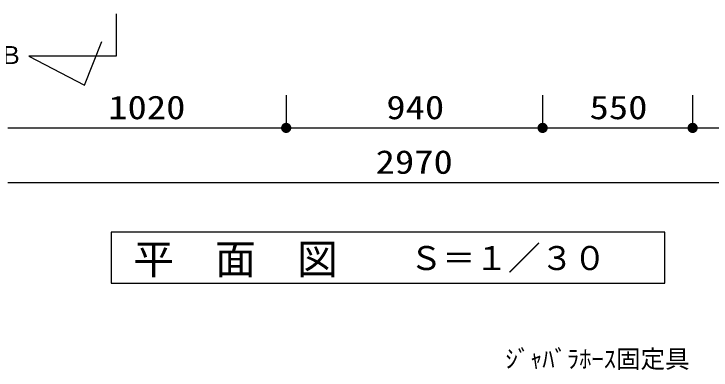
# Model space of a CAD drawing. Units: millimetres, scale not verified. Extents: x -8910 to 8910, y -6308 to 6308.
# Drawn here: x -6446 to -3891, y -1284 to 20 of the extents above; entities that cross this region are included whole.
import ezdxf
from ezdxf.enums import TextEntityAlignment as Align

# ---------------------------------------------------------------- set-up
doc = ezdxf.new("R2010")
doc.units = ezdxf.units.MM
doc.header["$LTSCALE"] = 30
doc.layers.add('0-1_空気管', color=3, linetype='Continuous', lineweight=25)
doc.layers.add('1-2_00クル-フ-6寸法', color=132, linetype='Continuous', lineweight=25)
doc.styles.add('ＭＳ ゴシック', font='')
doc.styles.get('ＭＳ ゴシック').set_extended_font_data('MS Gothic')

msp = doc.modelspace()

# ---------------------------------------------------------------- linework, layer by layer
at = {"layer": '0-1_空気管'}
msp.add_line((-6071.61, 20.38), (-6071.61, -133.99), dxfattribs=at)
msp.add_lwpolyline([(-6071.61, -133.99), (-6391.61, -133.99), (-6187.95, -240.32), (-6123.98, -80.71)], dxfattribs=at)
msp.add_lwpolyline([(-4060.64, -966.02), (-4060.64, -779.71), (-6089.96, -779.71), (-6089.96, -966.02)], close=True, dxfattribs=at)
at = {"layer": '1-2_00クル-フ-6寸法', "color": 4}
for p, q in [((-5448.09, -277.08), (-5448.09, -397.08)), ((-5448.09, -277.08), (-5448.09, -397.08)), ((-4508.09, -277.08), (-4508.09, -397.08)), ((-4508.09, -277.08), (-4508.09, -397.08)), ((-3958.09, -277.08), (-3958.09, -397.08)), ((-3958.09, -277.08), (-3958.09, -397.08)), ((-6468.11, -397.08), (-5448.09, -397.08)), ((-5448.09, -397.08), (-4508.09, -397.08)), ((-4508.09, -397.08), (-3958.09, -397.08)), ((-3958.09, -397.08), (-3498.07, -397.08)), ((-6468.11, -597.08), (-3498.07, -597.08))]:
    msp.add_line(p, q, dxfattribs=at)
at = {"layer": '1-2_00クル-フ-6寸法'}
for points in [[(-5448.09, -397.08), (-5461.76, -384.25), (-5460.04, -382.64)], [(-5448.09, -397.08), (-5461.76, -384.25), (-5460.04, -382.64)], [(-5448.09, -397.08), (-5460.04, -382.64), (-5458.14, -381.25)], [(-5448.09, -397.08), (-5460.04, -382.64), (-5458.14, -381.25)], [(-5448.09, -397.08), (-5458.14, -381.25), (-5456.07, -380.12)], [(-5448.09, -397.08), (-5458.14, -381.25), (-5456.07, -380.12)], [(-5448.09, -397.08), (-5456.07, -380.12), (-5453.88, -379.25)], [(-5448.09, -397.08), (-5456.07, -380.12), (-5453.88, -379.25)], [(-5448.09, -397.08), (-5453.88, -379.25), (-5451.6, -378.67)], [(-5448.09, -397.08), (-5453.88, -379.25), (-5451.6, -378.67)], [(-5448.09, -397.08), (-5451.6, -378.67), (-5449.27, -378.37)], [(-5448.09, -397.08), (-5451.6, -378.67), (-5449.27, -378.37)], [(-5448.09, -397.08), (-5449.27, -378.37), (-5446.91, -378.37)], [(-5448.09, -397.08), (-5449.27, -378.37), (-5446.91, -378.37)], [(-5448.09, -397.08), (-5446.91, -378.37), (-5444.58, -378.67)], [(-5448.09, -397.08), (-5446.91, -378.37), (-5444.58, -378.67)], [(-5448.09, -397.08), (-5444.58, -378.67), (-5442.3, -379.25)], [(-5448.09, -397.08), (-5444.58, -378.67), (-5442.3, -379.25)], [(-5448.09, -397.08), (-5442.3, -379.25), (-5440.11, -380.12)], [(-5448.09, -397.08), (-5442.3, -379.25), (-5440.11, -380.12)], [(-5448.09, -397.08), (-5440.11, -380.12), (-5438.04, -381.25)], [(-5448.09, -397.08), (-5440.11, -380.12), (-5438.04, -381.25)], [(-5448.09, -397.08), (-5438.04, -381.25), (-5436.14, -382.64)], [(-5448.09, -397.08), (-5438.04, -381.25), (-5436.14, -382.64)], [(-5448.09, -397.08), (-5436.14, -382.64), (-5434.42, -384.25)], [(-5448.09, -397.08), (-5436.14, -382.64), (-5434.42, -384.25)], [(-4508.09, -397.08), (-4521.76, -384.25), (-4520.04, -382.64)], [(-4508.09, -397.08), (-4521.76, -384.25), (-4520.04, -382.64)], [(-4508.09, -397.08), (-4520.04, -382.64), (-4518.14, -381.25)], [(-4508.09, -397.08), (-4520.04, -382.64), (-4518.14, -381.25)], [(-4508.09, -397.08), (-4518.14, -381.25), (-4516.08, -380.12)], [(-4508.09, -397.08), (-4518.14, -381.25), (-4516.08, -380.12)], [(-4508.09, -397.08), (-4516.08, -380.12), (-4513.89, -379.25)], [(-4508.09, -397.08), (-4516.08, -380.12), (-4513.89, -379.25)], [(-4508.09, -397.08), (-4513.89, -379.25), (-4511.61, -378.67)], [(-4508.09, -397.08), (-4513.89, -379.25), (-4511.61, -378.67)], [(-4508.09, -397.08), (-4511.61, -378.67), (-4509.27, -378.37)], [(-4508.09, -397.08), (-4511.61, -378.67), (-4509.27, -378.37)], [(-4508.09, -397.08), (-4509.27, -378.37), (-4506.91, -378.37)], [(-4508.09, -397.08), (-4509.27, -378.37), (-4506.91, -378.37)], [(-4508.09, -397.08), (-4506.91, -378.37), (-4504.58, -378.67)], [(-4508.09, -397.08), (-4506.91, -378.37), (-4504.58, -378.67)], [(-4508.09, -397.08), (-4504.58, -378.67), (-4502.3, -379.25)], [(-4508.09, -397.08), (-4504.58, -378.67), (-4502.3, -379.25)], [(-4508.09, -397.08), (-4502.3, -379.25), (-4500.11, -380.12)], [(-4508.09, -397.08), (-4502.3, -379.25), (-4500.11, -380.12)], [(-4508.09, -397.08), (-4500.11, -380.12), (-4498.05, -381.25)], [(-4508.09, -397.08), (-4500.11, -380.12), (-4498.05, -381.25)], [(-4508.09, -397.08), (-4498.05, -381.25), (-4496.14, -382.64)], [(-4508.09, -397.08), (-4498.05, -381.25), (-4496.14, -382.64)], [(-4508.09, -397.08), (-4496.14, -382.64), (-4494.42, -384.25)], [(-4508.09, -397.08), (-4496.14, -382.64), (-4494.42, -384.25)], [(-3958.09, -397.08), (-3971.76, -384.25), (-3970.05, -382.64)], [(-3958.09, -397.08), (-3971.76, -384.25), (-3970.05, -382.64)], [(-3958.09, -397.08), (-3970.05, -382.64), (-3968.14, -381.25)], [(-3958.09, -397.08), (-3970.05, -382.64), (-3968.14, -381.25)], [(-3958.09, -397.08), (-3968.14, -381.25), (-3966.08, -380.12)], [(-3958.09, -397.08), (-3968.14, -381.25), (-3966.08, -380.12)], [(-3958.09, -397.08), (-3966.08, -380.12), (-3963.89, -379.25)], [(-3958.09, -397.08), (-3966.08, -380.12), (-3963.89, -379.25)], [(-3958.09, -397.08), (-3963.89, -379.25), (-3961.61, -378.67)], [(-3958.09, -397.08), (-3963.89, -379.25), (-3961.61, -378.67)], [(-3958.09, -397.08), (-3961.61, -378.67), (-3959.27, -378.37)], [(-3958.09, -397.08), (-3961.61, -378.67), (-3959.27, -378.37)], [(-3958.09, -397.08), (-3959.27, -378.37), (-3956.92, -378.37)], [(-3958.09, -397.08), (-3959.27, -378.37), (-3956.92, -378.37)], [(-3958.09, -397.08), (-3956.92, -378.37), (-3954.58, -378.67)], [(-3958.09, -397.08), (-3956.92, -378.37), (-3954.58, -378.67)], [(-3958.09, -397.08), (-3954.58, -378.67), (-3952.3, -379.25)], [(-3958.09, -397.08), (-3954.58, -378.67), (-3952.3, -379.25)], [(-3958.09, -397.08), (-3952.3, -379.25), (-3950.11, -380.12)], [(-3958.09, -397.08), (-3952.3, -379.25), (-3950.11, -380.12)], [(-3958.09, -397.08), (-3950.11, -380.12), (-3948.05, -381.25)], [(-3958.09, -397.08), (-3950.11, -380.12), (-3948.05, -381.25)], [(-3958.09, -397.08), (-3948.05, -381.25), (-3946.14, -382.64)], [(-3958.09, -397.08), (-3948.05, -381.25), (-3946.14, -382.64)], [(-3958.09, -397.08), (-3946.14, -382.64), (-3944.43, -384.25)], [(-3958.09, -397.08), (-3946.14, -382.64), (-3944.43, -384.25)], [(-5448.09, -397.08), (-5466.84, -397.08), (-5466.69, -394.73)], [(-5448.09, -397.08), (-5466.84, -397.08), (-5466.69, -394.73)], [(-5448.09, -397.08), (-5466.69, -399.43), (-5466.84, -397.08)], [(-5448.09, -397.08), (-5466.69, -399.43), (-5466.84, -397.08)], [(-5448.09, -397.08), (-5466.69, -394.73), (-5466.25, -392.42)], [(-5448.09, -397.08), (-5466.69, -394.73), (-5466.25, -392.42)], [(-5448.09, -397.08), (-5466.25, -401.75), (-5466.69, -399.43)], [(-5448.09, -397.08), (-5466.25, -401.75), (-5466.69, -399.43)], [(-5448.09, -397.08), (-5466.25, -392.42), (-5465.52, -390.18)], [(-5448.09, -397.08), (-5466.25, -392.42), (-5465.52, -390.18)], [(-5448.09, -397.08), (-5465.52, -403.99), (-5466.25, -401.75)], [(-5448.09, -397.08), (-5465.52, -403.99), (-5466.25, -401.75)], [(-5448.09, -397.08), (-5465.52, -390.18), (-5464.52, -388.05)], [(-5448.09, -397.08), (-5465.52, -390.18), (-5464.52, -388.05)], [(-5448.09, -397.08), (-5464.52, -406.12), (-5465.52, -403.99)], [(-5448.09, -397.08), (-5464.52, -406.12), (-5465.52, -403.99)], [(-5448.09, -397.08), (-5464.52, -388.05), (-5463.26, -386.06)], [(-5448.09, -397.08), (-5464.52, -388.05), (-5463.26, -386.06)], [(-5448.09, -397.08), (-5463.26, -408.1), (-5464.52, -406.12)], [(-5448.09, -397.08), (-5463.26, -408.1), (-5464.52, -406.12)], [(-5448.09, -397.08), (-5463.26, -386.06), (-5461.76, -384.25)], [(-5448.09, -397.08), (-5463.26, -386.06), (-5461.76, -384.25)], [(-5448.09, -397.08), (-5461.76, -409.92), (-5463.26, -408.1)], [(-5448.09, -397.08), (-5461.76, -409.92), (-5463.26, -408.1)], [(-5448.09, -397.08), (-5460.04, -411.53), (-5461.76, -409.92)], [(-5448.09, -397.08), (-5460.04, -411.53), (-5461.76, -409.92)], [(-5448.09, -397.08), (-5458.14, -412.91), (-5460.04, -411.53)], [(-5448.09, -397.08), (-5458.14, -412.91), (-5460.04, -411.53)], [(-5448.09, -397.08), (-5456.07, -414.05), (-5458.14, -412.91)], [(-5448.09, -397.08), (-5456.07, -414.05), (-5458.14, -412.91)], [(-5448.09, -397.08), (-5453.88, -414.92), (-5456.07, -414.05)], [(-5448.09, -397.08), (-5453.88, -414.92), (-5456.07, -414.05)], [(-5448.09, -397.08), (-5451.6, -415.5), (-5453.88, -414.92)], [(-5448.09, -397.08), (-5451.6, -415.5), (-5453.88, -414.92)], [(-5448.09, -397.08), (-5449.27, -415.8), (-5451.6, -415.5)], [(-5448.09, -397.08), (-5449.27, -415.8), (-5451.6, -415.5)], [(-5448.09, -397.08), (-5446.91, -415.8), (-5449.27, -415.8)], [(-5448.09, -397.08), (-5446.91, -415.8), (-5449.27, -415.8)], [(-5448.09, -397.08), (-5434.42, -384.25), (-5432.92, -386.06)], [(-5448.09, -397.08), (-5434.42, -384.25), (-5432.92, -386.06)], [(-5448.09, -397.08), (-5432.92, -386.06), (-5431.66, -388.05)], [(-5448.09, -397.08), (-5432.92, -386.06), (-5431.66, -388.05)], [(-5448.09, -397.08), (-5431.66, -388.05), (-5430.66, -390.18)], [(-5448.09, -397.08), (-5431.66, -388.05), (-5430.66, -390.18)], [(-5448.09, -397.08), (-5430.66, -390.18), (-5429.93, -392.42)], [(-5448.09, -397.08), (-5430.66, -390.18), (-5429.93, -392.42)], [(-5448.09, -397.08), (-5429.93, -392.42), (-5429.49, -394.73)], [(-5448.09, -397.08), (-5429.93, -392.42), (-5429.49, -394.73)], [(-5448.09, -397.08), (-5429.49, -394.73), (-5429.34, -397.08)], [(-5448.09, -397.08), (-5429.49, -394.73), (-5429.34, -397.08)], [(-5448.09, -397.08), (-5444.58, -415.5), (-5446.91, -415.8)], [(-5448.09, -397.08), (-5442.3, -414.92), (-5444.58, -415.5)], [(-5448.09, -397.08), (-5440.11, -414.05), (-5442.3, -414.92)], [(-5448.09, -397.08), (-5438.04, -412.91), (-5440.11, -414.05)], [(-5448.09, -397.08), (-5436.14, -411.53), (-5438.04, -412.91)], [(-5448.09, -397.08), (-5434.42, -409.92), (-5436.14, -411.53)], [(-5448.09, -397.08), (-5432.92, -408.1), (-5434.42, -409.92)], [(-5448.09, -397.08), (-5431.66, -406.12), (-5432.92, -408.1)], [(-5448.09, -397.08), (-5430.66, -403.99), (-5431.66, -406.12)], [(-5448.09, -397.08), (-5429.93, -401.75), (-5430.66, -403.99)], [(-5448.09, -397.08), (-5429.49, -399.43), (-5429.93, -401.75)], [(-5448.09, -397.08), (-5429.34, -397.08), (-5429.49, -399.43)], [(-5448.09, -397.08), (-5444.58, -415.5), (-5446.91, -415.8)], [(-5448.09, -397.08), (-5442.3, -414.92), (-5444.58, -415.5)], [(-5448.09, -397.08), (-5440.11, -414.05), (-5442.3, -414.92)], [(-5448.09, -397.08), (-5438.04, -412.91), (-5440.11, -414.05)], [(-5448.09, -397.08), (-5436.14, -411.53), (-5438.04, -412.91)], [(-5448.09, -397.08), (-5434.42, -409.92), (-5436.14, -411.53)], [(-5448.09, -397.08), (-5432.92, -408.1), (-5434.42, -409.92)], [(-5448.09, -397.08), (-5431.66, -406.12), (-5432.92, -408.1)], [(-5448.09, -397.08), (-5430.66, -403.99), (-5431.66, -406.12)], [(-5448.09, -397.08), (-5429.93, -401.75), (-5430.66, -403.99)], [(-5448.09, -397.08), (-5429.49, -399.43), (-5429.93, -401.75)], [(-5448.09, -397.08), (-5429.34, -397.08), (-5429.49, -399.43)], [(-4508.09, -397.08), (-4526.84, -397.08), (-4526.69, -394.73)], [(-4508.09, -397.08), (-4526.84, -397.08), (-4526.69, -394.73)], [(-4508.09, -397.08), (-4526.69, -399.43), (-4526.84, -397.08)], [(-4508.09, -397.08), (-4526.69, -399.43), (-4526.84, -397.08)], [(-4508.09, -397.08), (-4526.69, -394.73), (-4526.25, -392.42)], [(-4508.09, -397.08), (-4526.69, -394.73), (-4526.25, -392.42)], [(-4508.09, -397.08), (-4526.25, -401.75), (-4526.69, -399.43)], [(-4508.09, -397.08), (-4526.25, -401.75), (-4526.69, -399.43)], [(-4508.09, -397.08), (-4526.25, -392.42), (-4525.53, -390.18)], [(-4508.09, -397.08), (-4526.25, -392.42), (-4525.53, -390.18)], [(-4508.09, -397.08), (-4525.53, -403.99), (-4526.25, -401.75)], [(-4508.09, -397.08), (-4525.53, -403.99), (-4526.25, -401.75)], [(-4508.09, -397.08), (-4525.53, -390.18), (-4524.52, -388.05)], [(-4508.09, -397.08), (-4525.53, -390.18), (-4524.52, -388.05)], [(-4508.09, -397.08), (-4524.52, -406.12), (-4525.53, -403.99)], [(-4508.09, -397.08), (-4524.52, -406.12), (-4525.53, -403.99)], [(-4508.09, -397.08), (-4524.52, -388.05), (-4523.26, -386.06)], [(-4508.09, -397.08), (-4524.52, -388.05), (-4523.26, -386.06)], [(-4508.09, -397.08), (-4523.26, -408.1), (-4524.52, -406.12)], [(-4508.09, -397.08), (-4523.26, -408.1), (-4524.52, -406.12)], [(-4508.09, -397.08), (-4523.26, -386.06), (-4521.76, -384.25)], [(-4508.09, -397.08), (-4523.26, -386.06), (-4521.76, -384.25)], [(-4508.09, -397.08), (-4521.76, -409.92), (-4523.26, -408.1)], [(-4508.09, -397.08), (-4521.76, -409.92), (-4523.26, -408.1)], [(-4508.09, -397.08), (-4520.04, -411.53), (-4521.76, -409.92)], [(-4508.09, -397.08), (-4520.04, -411.53), (-4521.76, -409.92)], [(-4508.09, -397.08), (-4518.14, -412.91), (-4520.04, -411.53)], [(-4508.09, -397.08), (-4518.14, -412.91), (-4520.04, -411.53)], [(-4508.09, -397.08), (-4516.08, -414.05), (-4518.14, -412.91)], [(-4508.09, -397.08), (-4516.08, -414.05), (-4518.14, -412.91)], [(-4508.09, -397.08), (-4513.89, -414.92), (-4516.08, -414.05)], [(-4508.09, -397.08), (-4513.89, -414.92), (-4516.08, -414.05)], [(-4508.09, -397.08), (-4511.61, -415.5), (-4513.89, -414.92)], [(-4508.09, -397.08), (-4511.61, -415.5), (-4513.89, -414.92)], [(-4508.09, -397.08), (-4509.27, -415.8), (-4511.61, -415.5)], [(-4508.09, -397.08), (-4509.27, -415.8), (-4511.61, -415.5)], [(-4508.09, -397.08), (-4506.91, -415.8), (-4509.27, -415.8)], [(-4508.09, -397.08), (-4506.91, -415.8), (-4509.27, -415.8)], [(-4508.09, -397.08), (-4494.42, -384.25), (-4492.92, -386.06)], [(-4508.09, -397.08), (-4494.42, -384.25), (-4492.92, -386.06)], [(-4508.09, -397.08), (-4492.92, -386.06), (-4491.66, -388.05)], [(-4508.09, -397.08), (-4492.92, -386.06), (-4491.66, -388.05)], [(-4508.09, -397.08), (-4491.66, -388.05), (-4490.66, -390.18)], [(-4508.09, -397.08), (-4491.66, -388.05), (-4490.66, -390.18)], [(-4508.09, -397.08), (-4490.66, -390.18), (-4489.93, -392.42)], [(-4508.09, -397.08), (-4490.66, -390.18), (-4489.93, -392.42)], [(-4508.09, -397.08), (-4489.93, -392.42), (-4489.49, -394.73)], [(-4508.09, -397.08), (-4489.93, -392.42), (-4489.49, -394.73)], [(-4508.09, -397.08), (-4489.49, -394.73), (-4489.34, -397.08)], [(-4508.09, -397.08), (-4489.49, -394.73), (-4489.34, -397.08)], [(-4508.09, -397.08), (-4504.58, -415.5), (-4506.91, -415.8)], [(-4508.09, -397.08), (-4502.3, -414.92), (-4504.58, -415.5)], [(-4508.09, -397.08), (-4500.11, -414.05), (-4502.3, -414.92)], [(-4508.09, -397.08), (-4498.05, -412.91), (-4500.11, -414.05)], [(-4508.09, -397.08), (-4496.14, -411.53), (-4498.05, -412.91)], [(-4508.09, -397.08), (-4494.42, -409.92), (-4496.14, -411.53)], [(-4508.09, -397.08), (-4492.92, -408.1), (-4494.42, -409.92)], [(-4508.09, -397.08), (-4491.66, -406.12), (-4492.92, -408.1)], [(-4508.09, -397.08), (-4490.66, -403.99), (-4491.66, -406.12)], [(-4508.09, -397.08), (-4489.93, -401.75), (-4490.66, -403.99)], [(-4508.09, -397.08), (-4489.49, -399.43), (-4489.93, -401.75)], [(-4508.09, -397.08), (-4489.34, -397.08), (-4489.49, -399.43)], [(-4508.09, -397.08), (-4504.58, -415.5), (-4506.91, -415.8)], [(-4508.09, -397.08), (-4502.3, -414.92), (-4504.58, -415.5)], [(-4508.09, -397.08), (-4500.11, -414.05), (-4502.3, -414.92)], [(-4508.09, -397.08), (-4498.05, -412.91), (-4500.11, -414.05)], [(-4508.09, -397.08), (-4496.14, -411.53), (-4498.05, -412.91)], [(-4508.09, -397.08), (-4494.42, -409.92), (-4496.14, -411.53)], [(-4508.09, -397.08), (-4492.92, -408.1), (-4494.42, -409.92)], [(-4508.09, -397.08), (-4491.66, -406.12), (-4492.92, -408.1)], [(-4508.09, -397.08), (-4490.66, -403.99), (-4491.66, -406.12)], [(-4508.09, -397.08), (-4489.93, -401.75), (-4490.66, -403.99)], [(-4508.09, -397.08), (-4489.49, -399.43), (-4489.93, -401.75)], [(-4508.09, -397.08), (-4489.34, -397.08), (-4489.49, -399.43)], [(-3958.09, -397.08), (-3976.84, -397.08), (-3976.7, -394.73)], [(-3958.09, -397.08), (-3976.84, -397.08), (-3976.7, -394.73)], [(-3958.09, -397.08), (-3976.7, -399.43), (-3976.84, -397.08)], [(-3958.09, -397.08), (-3976.7, -399.43), (-3976.84, -397.08)], [(-3958.09, -397.08), (-3976.7, -394.73), (-3976.26, -392.42)], [(-3958.09, -397.08), (-3976.7, -394.73), (-3976.26, -392.42)], [(-3958.09, -397.08), (-3976.26, -401.75), (-3976.7, -399.43)], [(-3958.09, -397.08), (-3976.26, -401.75), (-3976.7, -399.43)], [(-3958.09, -397.08), (-3976.26, -392.42), (-3975.53, -390.18)], [(-3958.09, -397.08), (-3976.26, -392.42), (-3975.53, -390.18)], [(-3958.09, -397.08), (-3975.53, -403.99), (-3976.26, -401.75)], [(-3958.09, -397.08), (-3975.53, -403.99), (-3976.26, -401.75)], [(-3958.09, -397.08), (-3975.53, -390.18), (-3974.53, -388.05)], [(-3958.09, -397.08), (-3975.53, -390.18), (-3974.53, -388.05)], [(-3958.09, -397.08), (-3974.53, -406.12), (-3975.53, -403.99)], [(-3958.09, -397.08), (-3974.53, -406.12), (-3975.53, -403.99)], [(-3958.09, -397.08), (-3974.53, -388.05), (-3973.26, -386.06)], [(-3958.09, -397.08), (-3974.53, -388.05), (-3973.26, -386.06)], [(-3958.09, -397.08), (-3973.26, -408.1), (-3974.53, -406.12)], [(-3958.09, -397.08), (-3973.26, -408.1), (-3974.53, -406.12)], [(-3958.09, -397.08), (-3973.26, -386.06), (-3971.76, -384.25)], [(-3958.09, -397.08), (-3973.26, -386.06), (-3971.76, -384.25)], [(-3958.09, -397.08), (-3971.76, -409.92), (-3973.26, -408.1)], [(-3958.09, -397.08), (-3971.76, -409.92), (-3973.26, -408.1)], [(-3958.09, -397.08), (-3970.05, -411.53), (-3971.76, -409.92)], [(-3958.09, -397.08), (-3970.05, -411.53), (-3971.76, -409.92)], [(-3958.09, -397.08), (-3968.14, -412.91), (-3970.05, -411.53)], [(-3958.09, -397.08), (-3968.14, -412.91), (-3970.05, -411.53)], [(-3958.09, -397.08), (-3966.08, -414.05), (-3968.14, -412.91)], [(-3958.09, -397.08), (-3966.08, -414.05), (-3968.14, -412.91)], [(-3958.09, -397.08), (-3963.89, -414.92), (-3966.08, -414.05)], [(-3958.09, -397.08), (-3963.89, -414.92), (-3966.08, -414.05)], [(-3958.09, -397.08), (-3961.61, -415.5), (-3963.89, -414.92)], [(-3958.09, -397.08), (-3961.61, -415.5), (-3963.89, -414.92)], [(-3958.09, -397.08), (-3959.27, -415.8), (-3961.61, -415.5)], [(-3958.09, -397.08), (-3959.27, -415.8), (-3961.61, -415.5)], [(-3958.09, -397.08), (-3956.92, -415.8), (-3959.27, -415.8)], [(-3958.09, -397.08), (-3956.92, -415.8), (-3959.27, -415.8)], [(-3958.09, -397.08), (-3944.43, -384.25), (-3942.93, -386.06)], [(-3958.09, -397.08), (-3944.43, -384.25), (-3942.93, -386.06)], [(-3958.09, -397.08), (-3942.93, -386.06), (-3941.66, -388.05)], [(-3958.09, -397.08), (-3942.93, -386.06), (-3941.66, -388.05)], [(-3958.09, -397.08), (-3941.66, -388.05), (-3940.66, -390.18)], [(-3958.09, -397.08), (-3941.66, -388.05), (-3940.66, -390.18)], [(-3958.09, -397.08), (-3940.66, -390.18), (-3939.93, -392.42)], [(-3958.09, -397.08), (-3940.66, -390.18), (-3939.93, -392.42)], [(-3958.09, -397.08), (-3939.93, -392.42), (-3939.49, -394.73)], [(-3958.09, -397.08), (-3939.93, -392.42), (-3939.49, -394.73)], [(-3958.09, -397.08), (-3939.49, -394.73), (-3939.34, -397.08)], [(-3958.09, -397.08), (-3939.49, -394.73), (-3939.34, -397.08)], [(-3958.09, -397.08), (-3954.58, -415.5), (-3956.92, -415.8)], [(-3958.09, -397.08), (-3952.3, -414.92), (-3954.58, -415.5)], [(-3958.09, -397.08), (-3950.11, -414.05), (-3952.3, -414.92)], [(-3958.09, -397.08), (-3948.05, -412.91), (-3950.11, -414.05)], [(-3958.09, -397.08), (-3946.14, -411.53), (-3948.05, -412.91)], [(-3958.09, -397.08), (-3944.43, -409.92), (-3946.14, -411.53)], [(-3958.09, -397.08), (-3942.93, -408.1), (-3944.43, -409.92)], [(-3958.09, -397.08), (-3941.66, -406.12), (-3942.93, -408.1)], [(-3958.09, -397.08), (-3940.66, -403.99), (-3941.66, -406.12)], [(-3958.09, -397.08), (-3939.93, -401.75), (-3940.66, -403.99)], [(-3958.09, -397.08), (-3939.49, -399.43), (-3939.93, -401.75)], [(-3958.09, -397.08), (-3939.34, -397.08), (-3939.49, -399.43)], [(-3958.09, -397.08), (-3954.58, -415.5), (-3956.92, -415.8)], [(-3958.09, -397.08), (-3952.3, -414.92), (-3954.58, -415.5)], [(-3958.09, -397.08), (-3950.11, -414.05), (-3952.3, -414.92)], [(-3958.09, -397.08), (-3948.05, -412.91), (-3950.11, -414.05)], [(-3958.09, -397.08), (-3946.14, -411.53), (-3948.05, -412.91)], [(-3958.09, -397.08), (-3944.43, -409.92), (-3946.14, -411.53)], [(-3958.09, -397.08), (-3942.93, -408.1), (-3944.43, -409.92)], [(-3958.09, -397.08), (-3941.66, -406.12), (-3942.93, -408.1)], [(-3958.09, -397.08), (-3940.66, -403.99), (-3941.66, -406.12)], [(-3958.09, -397.08), (-3939.93, -401.75), (-3940.66, -403.99)], [(-3958.09, -397.08), (-3939.49, -399.43), (-3939.93, -401.75)], [(-3958.09, -397.08), (-3939.34, -397.08), (-3939.49, -399.43)]]:
    msp.add_solid(points, dxfattribs=at)

# ---------------------------------------------------------------- texts
at = {"layer": '0-1_空気管', "color": 4, "style": 'ＭＳ ゴシック'}
for s, height, p in [('Ｂ', 65.98, (-6502.96, -183.15)), ('平\u3000面\u3000図', 110, (-6008.72, -965.99)), ('Ｓ＝１／３０', 87.98, (-4995.16, -944.32)), ('ｼﾞｬﾊﾞﾗﾎｰｽ固定具', 65.98, (-4644.05, -1296.46))]:
    msp.add_text(s, height=height, dxfattribs=at).set_placement(p, align=Align.BOTTOM_LEFT)
at = {"layer": '1-2_00クル-フ-6寸法', "color": 3, "style": 'ＭＳ ゴシック', "width": 1.2}
for s, p in [('1020', (-6100.39, -391.24)), ('940', (-5080.95, -391.24)), ('550', (-4335.95, -391.24)), ('2970', (-5120.23, -591.24))]:
    msp.add_text(s, height=86.66, dxfattribs=at).set_placement(p, align=Align.BOTTOM_LEFT)

doc.saveas('drawing.dxf')
